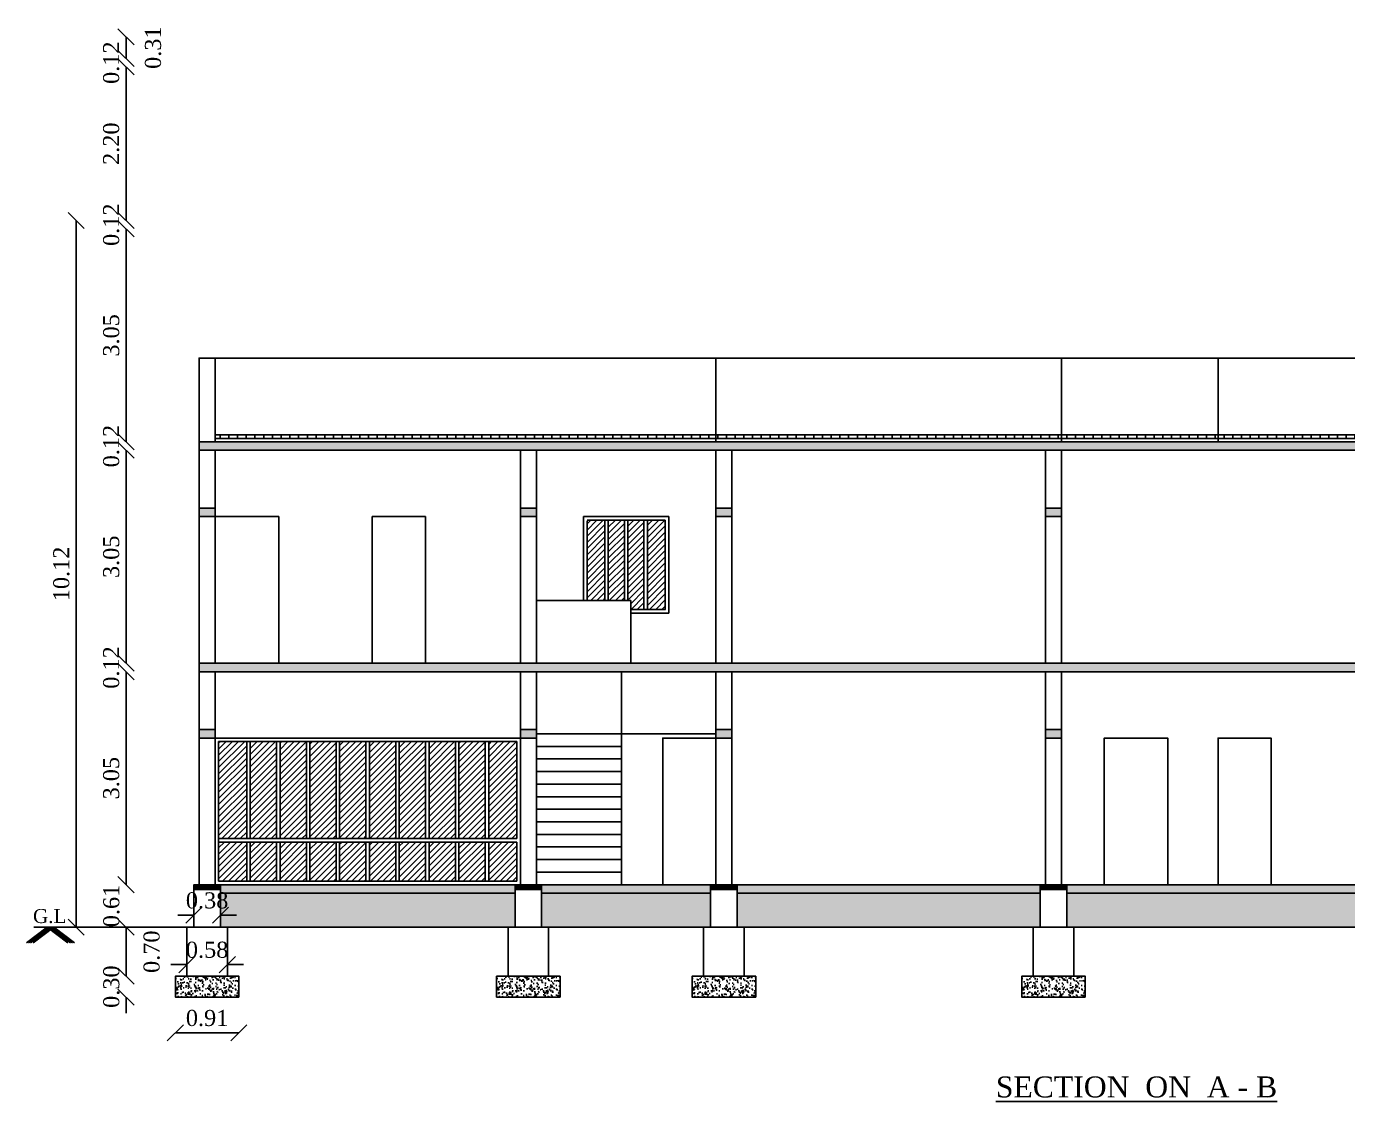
# Model space of a CAD drawing. Header units: metres. Extents: x 2 to 142, y 1 to 82.
# Drawn here: x 72.97 to 91.89, y 46.62 to 62.02 of the extents above; entities that cross this region are included whole.
import ezdxf

# ---------------------------------------------------------------- set-up
doc = ezdxf.new("R2010")
doc.units = ezdxf.units.M
doc.header["$MEASUREMENT"] = 0
doc.styles.get("Standard").update_dxf_attribs({"font": 'BOOKOS.TTF'})
doc.dimstyles.get("Standard").update_dxf_attribs({"dimtxt": 0.23, "dimasz": 0.23, "dimexe": 0.18, "dimexo": 0.0625, "dimgap": 0.09, "dimtad": 1, "dimzin": 0, "dimdsep": 46, "dimtxsty": 'Standard', "dimblk": 'OBLIQUE', "dimcen": 0.09, "dimse1": 1, "dimse2": 1, "dimclrd": 256, "dimclre": 256, "dimclrt": 256, "dimadec": 0, "dimazin": 0, "dimtfac": 1, "dimtix": 1, "dimtofl": 0, "dimtmove": 0, "dimatfit": 3, "dimfxl": 0, "dimtolj": 1, "dimtzin": 0, "dimarcsym": 0})
pattern_1 = [(50, (-16875.487765, 1620.66219), (0.07172601826, -0.0062752135), [0.0075, -0.0825]), (355, (-16875.487765, 1620.66219), (-0.01387513336, 0.07521921337), [0.006, -0.066]), (100.45144446, (-16875.48179, 1620.66167), (0.05785088467, 0.0689439991), [0.0063740192, -0.0701142112]), (46.1842, (-16875.487765, 1620.68219), (0.10672413307, -0.0165519281), [0.01125, -0.12375]), (96.6356355, (-16875.47887, 1620.68081), (0.09346619457, 0.0974118601), [0.0095610342, -0.105171376]), (351.184164, (-16875.48776, 1620.68219), (0.0934661945, 0.09741186), [0.009, -0.0990000001]), (21, (-16875.477765, 1620.67719), (0.05969070521, -0.04026188907), [0.0075, -0.0825]), (326, (-16875.477765, 1620.67719), (0.0243315332, 0.0725150045), [0.006, -0.066]), (71.45144474, (-16875.47279, 1620.673834), (0.08402223767, 0.03225311528), [0.006374019, -0.0701142112]), (37.5, (-16875.487765, 1620.66219), (0.00121598553, 0.033289385383), [0, -0.0652, 0, -0.067, 0, -0.06625]), (7.5, (-16875.487765, 1620.66219), (0.026306953744, 0.03944117119), [0, -0.0382, 0, -0.0637, 0, -0.02525]), (327.5, (-16875.510065, 1620.66219), (0.053382243617, -0.002255487173), [0, -0.025, 0, -0.078, 0, -0.1035]), (317.5, (-16875.520065, 1620.66219), (0.05831861693, 0.01001049823), [0, -0.0325, 0, -0.0518, 0, -0.0735])]
pattern_2 = [(50, (-16875.487765, 1623.83219), (0.07172601826, -0.0062752135), [0.0075, -0.0825]), (355, (-16875.487765, 1623.83219), (-0.01387513336, 0.07521921337), [0.006, -0.066]), (100.45144446, (-16875.48179, 1623.83167), (0.05785088467, 0.0689439991), [0.0063740192, -0.0701142112]), (46.1842, (-16875.487765, 1623.85219), (0.10672413307, -0.0165519281), [0.01125, -0.12375]), (96.6356355, (-16875.47887, 1623.85081), (0.09346619457, 0.0974118601), [0.0095610342, -0.105171376]), (351.184164, (-16875.48776, 1623.85219), (0.0934661945, 0.09741186), [0.009, -0.0990000001]), (21, (-16875.477765, 1623.84719), (0.05969070521, -0.04026188907), [0.0075, -0.0825]), (326, (-16875.477765, 1623.84719), (0.0243315332, 0.0725150045), [0.006, -0.066]), (71.45144474, (-16875.47279, 1623.843834), (0.08402223767, 0.03225311528), [0.006374019, -0.0701142112]), (37.5, (-16875.487765, 1623.83219), (0.00121598553, 0.033289385383), [0, -0.0652, 0, -0.067, 0, -0.06625]), (7.5, (-16875.487765, 1623.83219), (0.026306953744, 0.03944117119), [0, -0.0382, 0, -0.0637, 0, -0.02525]), (327.5, (-16875.510065, 1623.83219), (0.053382243617, -0.002255487173), [0, -0.025, 0, -0.078, 0, -0.1035]), (317.5, (-16875.520065, 1623.83219), (0.05831861693, 0.01001049823), [0, -0.0325, 0, -0.0518, 0, -0.0735])]

# ---------------------------------------------------------------- blocks, each defined once
blk = doc.blocks.new('_Oblique')
at = {"color": 0, "linetype": 'ByBlock', "lineweight": -2}
blk.add_line((-0.5, -0.5), (0.5, 0.5), dxfattribs=at)
blk = doc.blocks.new('*D113')
at = {"lineweight": -2}
blk.add_line((75.107, 47.61), (76.017, 47.61), dxfattribs=at)
at = {"layer": 'Defpoints', "color": 0}
for p in [(75.107, 48.12), (76.017, 48.12), (76.017, 47.61)]:
    blk.add_point(p, dxfattribs=at)
at = {"lineweight": -2, "xscale": 0.23, "yscale": 0.23, "zscale": 0.23, "rotation": 180}
blk.add_blockref('_Oblique', (75.107, 47.61), dxfattribs=at)
at = {"lineweight": -2, "xscale": 0.23, "yscale": 0.23, "zscale": 0.23}
blk.add_blockref('_Oblique', (76.017, 47.61), dxfattribs=at)
at = {"insert": (75.562, 47.819), "char_height": 0.23, "attachment_point": 5}
blk.add_mtext('\\A1;0.91', dxfattribs=at)
blk = doc.blocks.new('*D114')
at = {"lineweight": -2}
for p, q in [((75.272, 48.585), (75.042, 48.585)), ((75.852, 48.585), (76.082, 48.585))]:
    blk.add_line(p, q, dxfattribs=at)
at = {"layer": 'Defpoints', "color": 0}
for p in [(75.272, 48.77), (75.852, 48.77), (75.852, 48.585)]:
    blk.add_point(p, dxfattribs=at)
at = {"lineweight": -2, "xscale": 0.23, "yscale": 0.23, "zscale": 0.23}
blk.add_blockref('_Oblique', (75.272, 48.585), dxfattribs=at)
at = {"lineweight": -2, "xscale": 0.23, "yscale": 0.23, "zscale": 0.23, "rotation": 180}
blk.add_blockref('_Oblique', (75.852, 48.585), dxfattribs=at)
at = {"insert": (75.562, 48.796), "char_height": 0.23, "attachment_point": 5}
blk.add_mtext('\\A1;0.58', dxfattribs=at)
blk = doc.blocks.new('*D115')
at = {"lineweight": -2}
for p, q in [((75.372, 49.294), (75.142, 49.294)), ((75.752, 49.294), (75.982, 49.294))]:
    blk.add_line(p, q, dxfattribs=at)
at = {"layer": 'Defpoints', "color": 0}
for p in [(75.372, 49.425), (75.752, 49.425), (75.752, 49.294)]:
    blk.add_point(p, dxfattribs=at)
at = {"lineweight": -2, "xscale": 0.23, "yscale": 0.23, "zscale": 0.23}
blk.add_blockref('_Oblique', (75.372, 49.294), dxfattribs=at)
at = {"lineweight": -2, "xscale": 0.23, "yscale": 0.23, "zscale": 0.23, "rotation": 180}
blk.add_blockref('_Oblique', (75.752, 49.294), dxfattribs=at)
at = {"insert": (75.562, 49.503), "char_height": 0.23, "attachment_point": 5}
blk.add_mtext('\\A1;0.38', dxfattribs=at)
blk = doc.blocks.new('*D106')
at = {"lineweight": -2}
for p, q in [((74.401, 48.42), (74.401, 48.65)), ((74.401, 48.12), (74.401, 47.89))]:
    blk.add_line(p, q, dxfattribs=at)
at = {"layer": 'Defpoints', "color": 0}
for p in [(74.401, 48.42), (75.107, 48.42), (75.107, 48.12)]:
    blk.add_point(p, dxfattribs=at)
at = {"lineweight": -2, "xscale": 0.23, "yscale": 0.23, "zscale": 0.23}
for p, rotation in [((74.401, 48.42), 270), ((74.401, 48.12), 90)]:
    blk.add_blockref('_Oblique', p, dxfattribs=dict(at, rotation=rotation))
at = {"insert": (74.192, 48.27), "char_height": 0.23, "attachment_point": 5, "rotation": 90}
blk.add_mtext('\\A1;0.30', dxfattribs=at)
blk = doc.blocks.new('*D107')
at = {"lineweight": -2}
blk.add_line((74.401, 48.42), (74.401, 49.12), dxfattribs=at)
at = {"layer": 'Defpoints', "color": 0}
for p in [(74.401, 49.12), (75.272, 49.12), (75.107, 48.42)]:
    blk.add_point(p, dxfattribs=at)
at = {"lineweight": -2, "xscale": 0.23, "yscale": 0.23, "zscale": 0.23}
for p, rotation in [((74.401, 49.12), 90), ((74.401, 48.42), 270)]:
    blk.add_blockref('_Oblique', p, dxfattribs=dict(at, rotation=rotation))
at = {"insert": (74.769, 48.77), "char_height": 0.23, "attachment_point": 5, "rotation": 90}
blk.add_mtext('\\A1;0.70', dxfattribs=at)
blk = doc.blocks.new('*D108')
at = {"lineweight": -2}
for p, q in [((74.401, 49.73), (74.401, 49.96)), ((74.401, 49.12), (74.401, 48.89))]:
    blk.add_line(p, q, dxfattribs=at)
at = {"layer": 'Defpoints', "color": 0}
for p in [(74.401, 49.73), (75.372, 49.73), (75.272, 49.12)]:
    blk.add_point(p, dxfattribs=at)
at = {"lineweight": -2, "xscale": 0.23, "yscale": 0.23, "zscale": 0.23}
for p, rotation in [((74.401, 49.73), 270), ((74.401, 49.12), 90)]:
    blk.add_blockref('_Oblique', p, dxfattribs=dict(at, rotation=rotation))
at = {"insert": (74.192, 49.425), "char_height": 0.23, "attachment_point": 5, "rotation": 90}
blk.add_mtext('\\A1;0.61', dxfattribs=at)
blk = doc.blocks.new('*D109')
at = {"lineweight": -2}
blk.add_line((74.401, 49.73), (74.401, 52.78), dxfattribs=at)
at = {"layer": 'Defpoints', "color": 0}
for p in [(74.401, 52.78), (75.447, 52.78), (75.372, 49.73)]:
    blk.add_point(p, dxfattribs=at)
at = {"lineweight": -2, "xscale": 0.23, "yscale": 0.23, "zscale": 0.23}
for p, rotation in [((74.401, 52.78), 90), ((74.401, 49.73), 270)]:
    blk.add_blockref('_Oblique', p, dxfattribs=dict(at, rotation=rotation))
at = {"insert": (74.19, 51.255), "char_height": 0.23, "attachment_point": 5, "rotation": 90}
blk.add_mtext('\\A1;3.05', dxfattribs=at)
blk = doc.blocks.new('*D110')
at = {"lineweight": -2}
for p, q in [((74.401, 52.9), (74.401, 53.13)), ((74.401, 52.78), (74.401, 52.55))]:
    blk.add_line(p, q, dxfattribs=at)
at = {"layer": 'Defpoints', "color": 0}
for p in [(74.401, 52.9), (75.447, 52.9), (75.447, 52.78)]:
    blk.add_point(p, dxfattribs=at)
at = {"lineweight": -2, "xscale": 0.23, "yscale": 0.23, "zscale": 0.23}
for p, rotation in [((74.401, 52.9), 270), ((74.401, 52.78), 90)]:
    blk.add_blockref('_Oblique', p, dxfattribs=dict(at, rotation=rotation))
at = {"insert": (74.19, 52.84), "char_height": 0.23, "attachment_point": 5, "rotation": 90}
blk.add_mtext('\\A1;0.12', dxfattribs=at)
blk = doc.blocks.new('*D111')
at = {"lineweight": -2}
blk.add_line((74.401, 52.9), (74.401, 55.95), dxfattribs=at)
at = {"layer": 'Defpoints', "color": 0}
for p in [(74.401, 55.95), (75.447, 55.95), (75.447, 52.9)]:
    blk.add_point(p, dxfattribs=at)
at = {"lineweight": -2, "xscale": 0.23, "yscale": 0.23, "zscale": 0.23}
for p, rotation in [((74.401, 55.95), 90), ((74.401, 52.9), 270)]:
    blk.add_blockref('_Oblique', p, dxfattribs=dict(at, rotation=rotation))
at = {"insert": (74.19, 54.425), "char_height": 0.23, "attachment_point": 5, "rotation": 90}
blk.add_mtext('\\A1;3.05', dxfattribs=at)
blk = doc.blocks.new('*D112')
at = {"lineweight": -2}
for p, q in [((74.401, 56.07), (74.401, 56.3)), ((74.401, 55.95), (74.401, 55.72))]:
    blk.add_line(p, q, dxfattribs=at)
at = {"layer": 'Defpoints', "color": 0}
for p in [(74.401, 56.07), (75.447, 56.07), (75.447, 55.95)]:
    blk.add_point(p, dxfattribs=at)
at = {"lineweight": -2, "xscale": 0.23, "yscale": 0.23, "zscale": 0.23}
for p, rotation in [((74.401, 56.07), 270), ((74.401, 55.95), 90)]:
    blk.add_blockref('_Oblique', p, dxfattribs=dict(at, rotation=rotation))
at = {"insert": (74.19, 56.01), "char_height": 0.23, "attachment_point": 5, "rotation": 90}
blk.add_mtext('\\A1;0.12', dxfattribs=at)
blk = doc.blocks.new('*D99')
at = {"lineweight": -2}
blk.add_line((74.401, 56.07), (74.401, 59.12), dxfattribs=at)
at = {"layer": 'Defpoints', "color": 0}
for p in [(74.401, 59.12), (93.297, 59.12), (75.447, 56.07)]:
    blk.add_point(p, dxfattribs=at)
at = {"lineweight": -2, "xscale": 0.23, "yscale": 0.23, "zscale": 0.23}
for p, rotation in [((74.401, 59.12), 90), ((74.401, 56.07), 270)]:
    blk.add_blockref('_Oblique', p, dxfattribs=dict(at, rotation=rotation))
at = {"insert": (74.19, 57.595), "char_height": 0.23, "attachment_point": 5, "rotation": 90}
blk.add_mtext('\\A1;3.05', dxfattribs=at)
blk = doc.blocks.new('*D100')
at = {"lineweight": -2}
for p, q in [((74.401, 59.24), (74.401, 59.47)), ((74.401, 59.12), (74.401, 58.89))]:
    blk.add_line(p, q, dxfattribs=at)
at = {"layer": 'Defpoints', "color": 0}
for p in [(74.401, 59.24), (93.297, 59.24), (93.297, 59.12)]:
    blk.add_point(p, dxfattribs=at)
at = {"lineweight": -2, "xscale": 0.23, "yscale": 0.23, "zscale": 0.23}
for p, rotation in [((74.401, 59.24), 270), ((74.401, 59.12), 90)]:
    blk.add_blockref('_Oblique', p, dxfattribs=dict(at, rotation=rotation))
at = {"insert": (74.19, 59.18), "char_height": 0.23, "attachment_point": 5, "rotation": 90}
blk.add_mtext('\\A1;0.12', dxfattribs=at)
blk = doc.blocks.new('*D101')
at = {"lineweight": -2}
blk.add_line((74.401, 59.24), (74.401, 61.44), dxfattribs=at)
at = {"layer": 'Defpoints', "color": 0}
for p in [(74.401, 61.44), (99.667, 61.44), (93.297, 59.24)]:
    blk.add_point(p, dxfattribs=at)
at = {"lineweight": -2, "xscale": 0.23, "yscale": 0.23, "zscale": 0.23}
for p, rotation in [((74.401, 61.44), 90), ((74.401, 59.24), 270)]:
    blk.add_blockref('_Oblique', p, dxfattribs=dict(at, rotation=rotation))
at = {"insert": (74.19, 60.34), "char_height": 0.23, "attachment_point": 5, "rotation": 90}
blk.add_mtext('\\A1;2.20', dxfattribs=at)
blk = doc.blocks.new('*D102')
at = {"lineweight": -2}
for p, q in [((74.401, 61.56), (74.401, 61.79)), ((74.401, 61.44), (74.401, 61.21))]:
    blk.add_line(p, q, dxfattribs=at)
at = {"layer": 'Defpoints', "color": 0}
for p in [(74.401, 61.56), (99.667, 61.56), (99.667, 61.44)]:
    blk.add_point(p, dxfattribs=at)
at = {"lineweight": -2, "xscale": 0.23, "yscale": 0.23, "zscale": 0.23}
for p, rotation in [((74.401, 61.56), 270), ((74.401, 61.44), 90)]:
    blk.add_blockref('_Oblique', p, dxfattribs=dict(at, rotation=rotation))
at = {"insert": (74.19, 61.5), "char_height": 0.23, "attachment_point": 5, "rotation": 90}
blk.add_mtext('\\A1;0.12', dxfattribs=at)
blk = doc.blocks.new('*D103')
at = {"lineweight": -2}
blk.add_line((74.401, 61.56), (74.401, 61.87), dxfattribs=at)
at = {"layer": 'Defpoints', "color": 0}
for p in [(74.401, 61.87), (99.667, 61.87), (99.667, 61.56)]:
    blk.add_point(p, dxfattribs=at)
at = {"lineweight": -2, "xscale": 0.23, "yscale": 0.23, "zscale": 0.23}
for p, rotation in [((74.401, 61.87), 90), ((74.401, 61.56), 270)]:
    blk.add_blockref('_Oblique', p, dxfattribs=dict(at, rotation=rotation))
at = {"insert": (74.789, 61.715), "char_height": 0.23, "attachment_point": 5, "rotation": 90}
blk.add_mtext('\\A1;0.31', dxfattribs=at)
blk = doc.blocks.new('*D104')
at = {"lineweight": -2}
blk.add_line((73.687, 59.24), (73.687, 49.12), dxfattribs=at)
at = {"layer": 'Defpoints', "color": 0}
for p in [(93.297, 59.24), (73.687, 49.12), (93.297, 49.12)]:
    blk.add_point(p, dxfattribs=at)
at = {"lineweight": -2, "xscale": 0.23, "yscale": 0.23, "zscale": 0.23}
for p, rotation in [((73.687, 59.24), 90), ((73.687, 49.12), 270)]:
    blk.add_blockref('_Oblique', p, dxfattribs=dict(at, rotation=rotation))
at = {"insert": (73.476, 54.18), "char_height": 0.23, "attachment_point": 5, "rotation": 90}
blk.add_mtext('\\A1;10.12', dxfattribs=at)

msp = doc.modelspace()

# ---------------------------------------------------------------- hatches: boundary and pattern name
h = msp.add_hatch()
h.set_pattern_fill('AR-CONC', color=3, scale=0.01, style=0)
h.set_pattern_definition(pattern_2)
h.paths.add_polyline_path([(93.297, 55.95), (93.297, 56.07), (75.447, 56.07), (75.447, 55.95)])
at = {"linetype": 'ByBlock', "lineweight": -2}
h = msp.add_hatch(dxfattribs=at)
h.set_pattern_fill('ANSI31', color=2, angle=45)
h.set_pattern_definition([(90, (-16909.87748, 1690.30114), (-0.125, 0), [])])
h.paths.add_polyline_path([(82.847, 56.17), (75.677, 56.17), (75.677, 56.12), (82.847, 56.12)])
h.paths.add_polyline_path([(90.037, 56.17), (87.797, 56.17), (87.797, 56.12), (90.037, 56.12)])
h.paths.add_polyline_path([(87.797, 56.17), (82.847, 56.17), (82.847, 56.12), (87.797, 56.12)])
h.paths.add_polyline_path([(92.467, 56.17), (90.037, 56.17), (90.037, 56.12), (92.467, 56.12)])
h.paths.add_polyline_path([(93.067, 56.17), (92.467, 56.17), (92.467, 56.12), (93.067, 56.12)])
h = msp.add_hatch()
h.set_pattern_fill('AR-CONC', color=3, scale=0.01, style=0)
h.set_pattern_definition(pattern_2)
h.paths.add_polyline_path([(93.297, 55), (93.297, 55.12), (93.067, 55.12), (93.067, 55)])
h.paths.add_polyline_path([(87.567, 55.12), (87.567, 55), (87.797, 55), (87.797, 55.12)])
h.paths.add_polyline_path([(82.847, 55.12), (82.847, 55), (83.077, 55), (83.077, 55.12)])
h.paths.add_polyline_path([(80.277, 55), (80.277, 55.12), (80.047, 55.12), (80.047, 55)])
h.paths.add_polyline_path([(75.677, 55), (75.677, 55.12), (75.447, 55.12), (75.447, 55)])
h = msp.add_hatch()
h.set_pattern_fill('AR-CONC', color=3, scale=0.01, style=0)
h.set_pattern_definition([(50, (-16875.487765, 1623.83219), (0.07172601826, -0.0062752135), [0.0075, -0.0825]), (355, (-16875.487765, 1623.83219), (-0.01387513336, 0.07521921337), [0.006, -0.066]), (100.45144446, (-16875.48179, 1623.83167), (0.05785088467, 0.0689439991), [0.0063740192, -0.0701142112]), (46.1842, (-16875.487765, 1623.85219), (0.10672413307, -0.0165519281), [0.01125, -0.12375]), (96.6356355, (-16875.47887, 1623.85081), (0.09346619457, 0.0974118601), [0.0095610342, -0.105171376]), (351.184164, (-16875.48776, 1623.85219), (0.0934661945, 0.09741186), [0.009, -0.0990000001]), (21, (-16875.477765, 1623.84719), (0.05969070521, -0.04026188907), [0.0075, -0.0825]), (326, (-16875.477765, 1623.84719), (0.0243315332, 0.0725150045), [0.006, -0.066]), (71.45144474, (-16875.47279, 1623.843834), (0.08402223767, 0.03225311528), [0.006374019, -0.0701142112]), (37.5, (-16875.487765, 1623.83219), (0.00121598553, 0.033289385383), [0, -0.0652, 0, -0.067, 0, -0.06625]), (7.5, (-16875.487765, 1623.83219), (0.026306953744, 0.03944117119), [0, -0.0382, 0, -0.0637, 0, -0.02525]), (327.5, (-16875.510065, 1623.83219), (0.053382243617, -0.002255487173), [0, -0.025, 0, -0.078, 0, -0.1035]), (317.5, (-16875.520065, 1623.83219), (0.05831861693, 0.01001049823), [0, -0.0325, 0, -0.0518, 0, -0.0735])])
h.paths.add_polyline_path([(93.297, 55), (93.297, 55.12), (93.067, 55.12), (93.067, 55)])
h.paths.add_polyline_path([(87.567, 55.12), (87.567, 55), (87.797, 55), (87.797, 55.12)])
h.paths.add_polyline_path([(82.847, 55.12), (82.847, 55), (83.077, 55), (83.077, 55.12)])
h.paths.add_polyline_path([(80.277, 55), (80.277, 55.12), (80.047, 55.12), (80.047, 55)])
h.paths.add_polyline_path([(75.677, 55), (75.677, 55.12), (75.447, 55.12), (75.447, 55)])
h = msp.add_hatch()
h.set_pattern_fill('ANSI31', color=3, scale=0.5)
h.set_pattern_definition([(45, (-16874.987765, 1512.232433), (-0.04419417382, 0.04419417382), [])])
h.paths.add_polyline_path([(81.867, 53.67), (82.122, 53.67), (82.122, 54.95), (81.867, 54.95)])
h.paths.add_polyline_path([(81.002, 53.8), (81.257, 53.8), (81.257, 54.95), (81.002, 54.95)])
h.paths.add_polyline_path([(81.587, 53.8), (81.627, 53.8), (81.627, 53.67), (81.817, 53.67), (81.817, 54.95), (81.587, 54.95)])
h.paths.add_polyline_path([(81.307, 53.8), (81.537, 53.8), (81.537, 54.95), (81.307, 54.95)])
h = msp.add_hatch()
h.set_pattern_fill('AR-CONC', color=3, scale=0.01, style=0)
h.set_pattern_definition(pattern_1)
h.paths.add_polyline_path([(93.297, 52.78), (93.297, 52.9), (75.447, 52.9), (75.447, 52.78)])
h = msp.add_hatch()
h.set_pattern_fill('AR-CONC', color=3, scale=0.01, style=0)
h.set_pattern_definition(pattern_1)
h.paths.add_polyline_path([(93.297, 51.83), (93.297, 51.95), (93.067, 51.95), (93.067, 51.83)])
h.paths.add_polyline_path([(87.567, 51.95), (87.567, 51.83), (87.797, 51.83), (87.797, 51.95)])
h.paths.add_polyline_path([(82.847, 51.95), (82.847, 51.83), (83.077, 51.83), (83.077, 51.95)])
h.paths.add_polyline_path([(80.277, 51.83), (80.277, 51.95), (80.047, 51.95), (80.047, 51.83)])
h.paths.add_polyline_path([(75.677, 51.83), (75.677, 51.95), (75.447, 51.95), (75.447, 51.83)])
h = msp.add_hatch()
h.set_pattern_fill('ANSI31', color=3, scale=0.5)
h.set_pattern_definition([(45, (-16882.947765, 1509.062433), (-0.04419417382, 0.04419417382), [])])
h.paths.add_polyline_path([(79.997, 51.78), (79.595, 51.78), (79.595, 50.39), (79.997, 50.39)])
h.paths.add_polyline_path([(79.168, 50.39), (79.545, 50.39), (79.545, 51.78), (79.168, 51.78)])
h.paths.add_polyline_path([(79.118, 51.78), (78.741, 51.78), (78.741, 50.39), (79.118, 50.39)])
h.paths.add_polyline_path([(78.314, 50.39), (78.691, 50.39), (78.691, 51.78), (78.314, 51.78)])
h.paths.add_polyline_path([(77.887, 50.39), (78.264, 50.39), (78.264, 51.78), (77.887, 51.78)])
h.paths.add_polyline_path([(77.46, 50.39), (77.837, 50.39), (77.837, 51.78), (77.46, 51.78)])
h.paths.add_polyline_path([(77.033, 50.39), (77.41, 50.39), (77.41, 51.78), (77.033, 51.78)])
h.paths.add_polyline_path([(76.983, 51.78), (76.606, 51.78), (76.606, 50.39), (76.983, 50.39)])
h.paths.add_polyline_path([(76.179, 50.39), (76.556, 50.39), (76.556, 51.78), (76.179, 51.78)])
h.paths.add_polyline_path([(75.727, 50.39), (76.129, 50.39), (76.129, 51.78), (75.727, 51.78)])
h.paths.add_polyline_path([(75.727, 49.78), (76.129, 49.78), (76.129, 50.34), (75.727, 50.34)])
h.paths.add_polyline_path([(76.179, 49.78), (76.556, 49.78), (76.556, 50.34), (76.179, 50.34)])
h.paths.add_polyline_path([(76.983, 50.34), (76.606, 50.34), (76.606, 49.78), (76.983, 49.78)])
h.paths.add_polyline_path([(77.033, 49.78), (77.41, 49.78), (77.41, 50.34), (77.033, 50.34)])
h.paths.add_polyline_path([(77.837, 50.34), (77.46, 50.34), (77.46, 49.78), (77.837, 49.78)])
h.paths.add_polyline_path([(78.264, 50.34), (77.887, 50.34), (77.887, 49.78), (78.264, 49.78)])
h.paths.add_polyline_path([(78.691, 50.34), (78.314, 50.34), (78.314, 49.78), (78.691, 49.78)])
h.paths.add_polyline_path([(78.741, 49.78), (79.118, 49.78), (79.118, 50.34), (78.741, 50.34)])
h.paths.add_polyline_path([(79.545, 50.34), (79.168, 50.34), (79.168, 49.78), (79.545, 49.78)])
h.paths.add_polyline_path([(79.997, 50.34), (79.595, 50.34), (79.595, 49.78), (79.997, 49.78)])
at = {"linetype": 'ByBlock'}
h = msp.add_hatch(dxfattribs=at)
h.set_pattern_fill('ANSI31', color=2, scale=0.1)
h.set_pattern_definition([(45, (-6611.099465, 1045.593866), (-0.008838834765, 0.008838834765), [])])
h.paths.add_polyline_path([(75.372, 49.663), (75.752, 49.663), (75.752, 49.73), (75.372, 49.73)])
h = msp.add_hatch(dxfattribs=at)
h.set_pattern_fill('ANSI31', color=2, scale=0.1)
h.set_pattern_definition([(45, (-6611.099465, 1045.593866), (-0.008838834765, 0.008838834765), [])])
h.paths.add_polyline_path([(75.372, 49.663), (75.752, 49.663), (75.752, 49.73), (75.372, 49.73)])
at = {"ltscale": 0.25}
h = msp.add_hatch(dxfattribs=at)
h.set_pattern_fill('AR-CONC', color=3, scale=0.02, style=0)
h.set_pattern_definition([(50, (-16875.48776, 1620.66219), (0.1434520365, -0.012550427), [0.015, -0.165]), (355, (-16875.48776, 1620.66219), (-0.0277502667, 0.1504384267), [0.012, -0.132]), (100.4514445, (-16875.47581, 1620.66114), (0.1157017693, 0.1378879982), [0.0127480384, -0.1402284224]), (46.1842, (-16875.48776, 1620.70219), (0.2134482661, -0.0331038562), [0.0225, -0.2475]), (96.6356355, (-16875.46998, 1620.69943), (0.1869323891, 0.1948237202), [0.0191220684, -0.210342752]), (351.184164, (-16875.48776, 1620.7022), (0.186932389, 0.19482372), [0.018, -0.1980000002]), (21, (-16875.46776, 1620.69219), (0.1193814104, -0.0805237781), [0.015, -0.165]), (326, (-16875.46776, 1620.69219), (0.0486630664, 0.145030009), [0.012, -0.132]), (71.4514447, (-16875.45782, 1620.68548), (0.1680444753, 0.0645062306), [0.012748038, -0.1402284224]), (37.5, (-16875.487765, 1620.66219), (0.00243197106, 0.06657877077), [0, -0.1304, 0, -0.134, 0, -0.1325]), (7.5, (-16875.487765, 1620.66219), (0.0526139075, 0.07888234238), [0, -0.0764, 0, -0.1274, 0, -0.0505]), (327.5, (-16875.532365, 1620.66219), (0.10676448723, -0.00451097435), [0, -0.05, 0, -0.156, 0, -0.207]), (317.5, (-16875.55236, 1620.66219), (0.11663723387, 0.02002099647), [0, -0.065, 0, -0.1036, 0, -0.147])])
h.paths.add_polyline_path([(87.872, 49.73), (87.872, 49.663), (87.872, 49.61), (92.992, 49.61), (92.992, 49.73)])
h.paths.add_polyline_path([(83.152, 49.73), (83.152, 49.663), (83.152, 49.61), (87.492, 49.61), (87.492, 49.73)])
h.paths.add_polyline_path([(82.772, 49.61), (82.772, 49.73), (80.352, 49.73), (80.352, 49.663), (80.352, 49.61)])
h.paths.add_polyline_path([(75.752, 49.73), (75.752, 49.663), (75.752, 49.61), (79.972, 49.61), (79.972, 49.73)])
h = msp.add_hatch()
h.set_pattern_fill('AR-SAND', color=3, scale=0.08, style=0)
h.set_pattern_definition([(37.5, (-16875.48776, 1620.66219), (-0.00503946865, 0.1541459015), [0, -0.1216, 0, -0.136, 0, -0.13]), (7.5, (-16875.48776, 1620.66219), (0.1415821364, 0.2257716852), [0, -0.0656, 0, -0.1096, 0, -0.042]), (327.5, (-16875.58616, 1620.66219), (0.2491313489, 0.0004527243), [0, -0.04, 0, -0.144, 0, -0.188]), (317.5, (-16875.58616, 1620.6622), (0.2404901284, 0.0702140452), [0, -0.02, 0, -0.0944, 0, -0.108])])
h.paths.add_polyline_path([(75.752, 49.61), (75.752, 49.12), (75.852, 49.12), (79.972, 49.12), (79.972, 49.61)])
h.paths.add_polyline_path([(82.772, 49.12), (82.772, 49.61), (80.352, 49.61), (80.352, 49.12)])
h.paths.add_polyline_path([(87.492, 49.12), (87.492, 49.61), (83.152, 49.61), (83.152, 49.12)])
h.paths.add_polyline_path([(92.992, 49.12), (92.992, 49.61), (87.872, 49.61), (87.872, 49.12)])
at = {"linetype": 'ByBlock'}
h = msp.add_hatch(dxfattribs=at)
h.set_pattern_fill('ANSI31', color=2, scale=0.1)
h.set_pattern_definition([(45, (-6606.499465, 1045.593866), (-0.008838834765, 0.008838834765), [])])
h.paths.add_polyline_path([(79.972, 49.663), (80.352, 49.663), (80.352, 49.73), (79.972, 49.73)])
h = msp.add_hatch(dxfattribs=at)
h.set_pattern_fill('ANSI31', color=2, scale=0.1)
h.set_pattern_definition([(45, (-6606.499465, 1045.593866), (-0.008838834765, 0.008838834765), [])])
h.paths.add_polyline_path([(79.972, 49.663), (80.352, 49.663), (80.352, 49.73), (79.972, 49.73)])
h = msp.add_hatch(dxfattribs=at)
h.set_pattern_fill('ANSI31', color=2, scale=0.1)
h.set_pattern_definition([(45, (-6603.699465, 1045.593866), (-0.008838834765, 0.008838834765), [])])
h.paths.add_polyline_path([(82.772, 49.663), (83.152, 49.663), (83.152, 49.73), (82.772, 49.73)])
h = msp.add_hatch(dxfattribs=at)
h.set_pattern_fill('ANSI31', color=2, scale=0.1)
h.set_pattern_definition([(45, (-6603.699465, 1045.593866), (-0.008838834765, 0.008838834765), [])])
h.paths.add_polyline_path([(82.772, 49.663), (83.152, 49.663), (83.152, 49.73), (82.772, 49.73)])
h = msp.add_hatch(dxfattribs=at)
h.set_pattern_fill('ANSI31', color=2, scale=0.1)
h.set_pattern_definition([(45, (-6598.979465, 1045.593866), (-0.008838834765, 0.008838834765), [])])
h.paths.add_polyline_path([(87.492, 49.663), (87.872, 49.663), (87.872, 49.73), (87.492, 49.73)])
h = msp.add_hatch(dxfattribs=at)
h.set_pattern_fill('ANSI31', color=2, scale=0.1)
h.set_pattern_definition([(45, (-6598.979465, 1045.593866), (-0.008838834765, 0.008838834765), [])])
h.paths.add_polyline_path([(87.492, 49.663), (87.872, 49.663), (87.872, 49.73), (87.492, 49.73)])
at = {"ltscale": 0.25}
h = msp.add_hatch(dxfattribs=at)
h.set_pattern_fill('AR-CONC', color=3, scale=0.05, style=0)
h.set_pattern_definition([(50, (-11003.47477, 470.15905), (0.358630091, -0.0313760675), [0.0375, -0.4125]), (355, (-11003.47477, 470.15905), (-0.069375667, 0.376096067), [0.03, -0.33]), (100.4514, (-11003.4449, 470.15643), (0.289254691, 0.344719771), [0.031870095, -0.350571056]), (46.1842, (-11003.47477, 470.25905), (0.533620524, -0.082759507), [0.05625, -0.61875]), (96.6356, (-11003.4303, 470.25215), (0.467331353, 0.487058935), [0.047805144, -0.5258565]), (351.1842, (-11003.4748, 470.25905), (0.467330973, 0.4870593), [0.045, -0.495]), (21, (-11003.42477, 470.23405), (0.298453526, -0.201309445), [0.0375, -0.4125]), (326, (-11003.42477, 470.23405), (0.121657666, 0.362575023), [0.03, -0.33]), (71.4514, (-11003.3999, 470.21727), (0.420111314, 0.161265248), [0.031870095, -0.350571056]), (37.5, (-11003.47477, 470.15905), (0.0060799277, 0.1664469269), [0, -0.326, 0, -0.335, 0, -0.33125]), (7.5, (-11003.47477, 470.15905), (0.1315347687, 0.197205856), [0, -0.191, 0, -0.3185, 0, -0.12625]), (327.5, (-11003.58627, 470.15905), (0.2669112181, -0.0112774359), [0, -0.125, 0, -0.39, 0, -0.5175]), (317.5, (-11003.63627, 470.15905), (0.2915930847, 0.050052491), [0, -0.1625, 0, -0.259, 0, -0.3675])])
h.paths.add_polyline_path([(76.017, 48.12), (76.017, 48.42), (75.107, 48.42), (75.107, 48.12)])
h = msp.add_hatch(dxfattribs=at)
h.set_pattern_fill('AR-CONC', color=3, scale=0.02, style=0)
h.set_pattern_definition([(50, (-6924.35083, 1452.06399), (0.1434520365, -0.012550427), [0.015, -0.165]), (355, (-6924.35083, 1452.06399), (-0.0277502667, 0.1504384267), [0.012, -0.132]), (100.4514445, (-6924.33888, 1452.06294), (0.1157017693, 0.1378879982), [0.0127480384, -0.1402284224]), (46.1842, (-6924.35083, 1452.10399), (0.213448266, -0.033103856), [0.0225, -0.2475]), (96.6356355, (-6924.33305, 1452.10123), (0.186932389, 0.19482372), [0.0191220684, -0.210342752]), (351.184164, (-6924.35083, 1452.104), (0.186932389, 0.19482372), [0.018, -0.198]), (21, (-6924.33083, 1452.09399), (0.1193814104, -0.0805237781), [0.015, -0.165]), (326, (-6924.33083, 1452.09399), (0.0486630664, 0.145030009), [0.012, -0.132]), (71.4514447, (-6924.32088, 1452.08728), (0.1680444753, 0.0645062306), [0.012748038, -0.1402284224]), (37.5, (-6924.350833, 1452.06399), (0.00243197106, 0.06657877077), [0, -0.1304, 0, -0.134, 0, -0.1325]), (7.5, (-6924.35083, 1452.06399), (0.0526139075, 0.0788823424), [0, -0.0764, 0, -0.1274, 0, -0.0505]), (327.5, (-6924.395433, 1452.06399), (0.10676448723, -0.00451097435), [0, -0.05, 0, -0.156, 0, -0.207]), (317.5, (-6924.41543, 1452.06399), (0.1166372339, 0.0200209965), [0, -0.065, 0, -0.1036, 0, -0.147])])
h.paths.add_polyline_path([(76.017, 48.12), (76.017, 48.42), (75.107, 48.42), (75.107, 48.12)])
h = msp.add_hatch(dxfattribs=at)
h.set_pattern_fill('AR-CONC', color=3, scale=0.05, style=0)
h.set_pattern_definition([(50, (-10998.87477, 470.15905), (0.358630091, -0.0313760675), [0.0375, -0.4125]), (355, (-10998.87477, 470.15905), (-0.069375667, 0.376096067), [0.03, -0.33]), (100.4514, (-10998.8449, 470.15643), (0.289254691, 0.344719771), [0.031870095, -0.350571056]), (46.1842, (-10998.87477, 470.25905), (0.533620524, -0.082759507), [0.05625, -0.61875]), (96.6356, (-10998.8303, 470.25215), (0.467331353, 0.487058935), [0.047805144, -0.5258565]), (351.1842, (-10998.8748, 470.25905), (0.467330973, 0.4870593), [0.045, -0.495]), (21, (-10998.82477, 470.23405), (0.298453526, -0.201309445), [0.0375, -0.4125]), (326, (-10998.82477, 470.23405), (0.121657666, 0.362575023), [0.03, -0.33]), (71.4514, (-10998.7999, 470.21727), (0.420111314, 0.161265248), [0.031870095, -0.350571056]), (37.5, (-10998.87477, 470.15905), (0.0060799277, 0.1664469269), [0, -0.326, 0, -0.335, 0, -0.33125]), (7.5, (-10998.87477, 470.15905), (0.1315347687, 0.197205856), [0, -0.191, 0, -0.3185, 0, -0.12625]), (327.5, (-10998.98627, 470.15905), (0.2669112181, -0.0112774359), [0, -0.125, 0, -0.39, 0, -0.5175]), (317.5, (-10999.03627, 470.15905), (0.2915930847, 0.050052491), [0, -0.1625, 0, -0.259, 0, -0.3675])])
h.paths.add_polyline_path([(80.617, 48.12), (80.617, 48.42), (79.707, 48.42), (79.707, 48.12)])
h = msp.add_hatch(dxfattribs=at)
h.set_pattern_fill('AR-CONC', color=3, scale=0.02, style=0)
h.set_pattern_definition([(50, (-6919.75083, 1452.06399), (0.1434520365, -0.012550427), [0.015, -0.165]), (355, (-6919.75083, 1452.06399), (-0.0277502667, 0.1504384267), [0.012, -0.132]), (100.4514445, (-6919.73888, 1452.06294), (0.1157017693, 0.1378879982), [0.0127480384, -0.1402284224]), (46.1842, (-6919.75083, 1452.10399), (0.213448266, -0.033103856), [0.0225, -0.2475]), (96.6356355, (-6919.73305, 1452.10123), (0.186932389, 0.19482372), [0.0191220684, -0.210342752]), (351.184164, (-6919.75083, 1452.104), (0.186932389, 0.19482372), [0.018, -0.198]), (21, (-6919.73083, 1452.09399), (0.1193814104, -0.0805237781), [0.015, -0.165]), (326, (-6919.73083, 1452.09399), (0.0486630664, 0.145030009), [0.012, -0.132]), (71.4514447, (-6919.72088, 1452.08728), (0.1680444753, 0.0645062306), [0.012748038, -0.1402284224]), (37.5, (-6919.750833, 1452.06399), (0.00243197106, 0.06657877077), [0, -0.1304, 0, -0.134, 0, -0.1325]), (7.5, (-6919.75083, 1452.06399), (0.0526139075, 0.0788823424), [0, -0.0764, 0, -0.1274, 0, -0.0505]), (327.5, (-6919.795433, 1452.06399), (0.10676448723, -0.00451097435), [0, -0.05, 0, -0.156, 0, -0.207]), (317.5, (-6919.81543, 1452.06399), (0.1166372339, 0.0200209965), [0, -0.065, 0, -0.1036, 0, -0.147])])
h.paths.add_polyline_path([(80.617, 48.12), (80.617, 48.42), (79.707, 48.42), (79.707, 48.12)])
h = msp.add_hatch(dxfattribs=at)
h.set_pattern_fill('AR-CONC', color=3, scale=0.05, style=0)
h.set_pattern_definition([(50, (-10996.07477, 470.15905), (0.358630091, -0.0313760675), [0.0375, -0.4125]), (355, (-10996.07477, 470.15905), (-0.069375667, 0.376096067), [0.03, -0.33]), (100.4514, (-10996.0449, 470.15643), (0.289254691, 0.344719771), [0.031870095, -0.350571056]), (46.1842, (-10996.07477, 470.25905), (0.533620524, -0.082759507), [0.05625, -0.61875]), (96.6356, (-10996.0303, 470.25215), (0.467331353, 0.487058935), [0.047805144, -0.5258565]), (351.1842, (-10996.0748, 470.25905), (0.467330973, 0.4870593), [0.045, -0.495]), (21, (-10996.02477, 470.23405), (0.298453526, -0.201309445), [0.0375, -0.4125]), (326, (-10996.02477, 470.23405), (0.121657666, 0.362575023), [0.03, -0.33]), (71.4514, (-10995.9999, 470.21727), (0.420111314, 0.161265248), [0.031870095, -0.350571056]), (37.5, (-10996.07477, 470.15905), (0.0060799277, 0.1664469269), [0, -0.326, 0, -0.335, 0, -0.33125]), (7.5, (-10996.07477, 470.15905), (0.1315347687, 0.197205856), [0, -0.191, 0, -0.3185, 0, -0.12625]), (327.5, (-10996.18627, 470.15905), (0.2669112181, -0.0112774359), [0, -0.125, 0, -0.39, 0, -0.5175]), (317.5, (-10996.23627, 470.15905), (0.2915930847, 0.050052491), [0, -0.1625, 0, -0.259, 0, -0.3675])])
h.paths.add_polyline_path([(83.417, 48.12), (83.417, 48.42), (82.507, 48.42), (82.507, 48.12)])
h = msp.add_hatch(dxfattribs=at)
h.set_pattern_fill('AR-CONC', color=3, scale=0.02, style=0)
h.set_pattern_definition([(50, (-6916.95083, 1452.06399), (0.1434520365, -0.012550427), [0.015, -0.165]), (355, (-6916.95083, 1452.06399), (-0.0277502667, 0.1504384267), [0.012, -0.132]), (100.4514445, (-6916.93888, 1452.06294), (0.1157017693, 0.1378879982), [0.0127480384, -0.1402284224]), (46.1842, (-6916.95083, 1452.10399), (0.213448266, -0.033103856), [0.0225, -0.2475]), (96.6356355, (-6916.93305, 1452.10123), (0.186932389, 0.19482372), [0.0191220684, -0.210342752]), (351.184164, (-6916.95083, 1452.104), (0.186932389, 0.19482372), [0.018, -0.198]), (21, (-6916.93083, 1452.09399), (0.1193814104, -0.0805237781), [0.015, -0.165]), (326, (-6916.93083, 1452.09399), (0.0486630664, 0.145030009), [0.012, -0.132]), (71.4514447, (-6916.92088, 1452.08728), (0.1680444753, 0.0645062306), [0.012748038, -0.1402284224]), (37.5, (-6916.950833, 1452.06399), (0.00243197106, 0.06657877077), [0, -0.1304, 0, -0.134, 0, -0.1325]), (7.5, (-6916.95083, 1452.06399), (0.0526139075, 0.0788823424), [0, -0.0764, 0, -0.1274, 0, -0.0505]), (327.5, (-6916.995433, 1452.06399), (0.10676448723, -0.00451097435), [0, -0.05, 0, -0.156, 0, -0.207]), (317.5, (-6917.01543, 1452.06399), (0.1166372339, 0.0200209965), [0, -0.065, 0, -0.1036, 0, -0.147])])
h.paths.add_polyline_path([(83.417, 48.12), (83.417, 48.42), (82.507, 48.42), (82.507, 48.12)])
h = msp.add_hatch(dxfattribs=at)
h.set_pattern_fill('AR-CONC', color=3, scale=0.05, style=0)
h.set_pattern_definition([(50, (-10991.35477, 470.15905), (0.358630091, -0.0313760675), [0.0375, -0.4125]), (355, (-10991.35477, 470.15905), (-0.069375667, 0.376096067), [0.03, -0.33]), (100.4514, (-10991.3249, 470.15643), (0.289254691, 0.344719771), [0.031870095, -0.350571056]), (46.1842, (-10991.35477, 470.25905), (0.533620524, -0.082759507), [0.05625, -0.61875]), (96.6356, (-10991.3103, 470.25215), (0.467331353, 0.487058935), [0.047805144, -0.5258565]), (351.1842, (-10991.3548, 470.25905), (0.467330973, 0.4870593), [0.045, -0.495]), (21, (-10991.30477, 470.23405), (0.298453526, -0.201309445), [0.0375, -0.4125]), (326, (-10991.30477, 470.23405), (0.121657666, 0.362575023), [0.03, -0.33]), (71.4514, (-10991.2799, 470.21727), (0.420111314, 0.161265248), [0.031870095, -0.350571056]), (37.5, (-10991.35477, 470.15905), (0.0060799277, 0.1664469269), [0, -0.326, 0, -0.335, 0, -0.33125]), (7.5, (-10991.35477, 470.15905), (0.1315347687, 0.197205856), [0, -0.191, 0, -0.3185, 0, -0.12625]), (327.5, (-10991.46627, 470.15905), (0.2669112181, -0.0112774359), [0, -0.125, 0, -0.39, 0, -0.5175]), (317.5, (-10991.51627, 470.15905), (0.2915930847, 0.050052491), [0, -0.1625, 0, -0.259, 0, -0.3675])])
h.paths.add_polyline_path([(88.137, 48.12), (88.137, 48.42), (87.227, 48.42), (87.227, 48.12)])
h = msp.add_hatch(dxfattribs=at)
h.set_pattern_fill('AR-CONC', color=3, scale=0.02, style=0)
h.set_pattern_definition([(50, (-6912.23083, 1452.06399), (0.1434520365, -0.012550427), [0.015, -0.165]), (355, (-6912.23083, 1452.06399), (-0.0277502667, 0.1504384267), [0.012, -0.132]), (100.4514445, (-6912.21888, 1452.06294), (0.1157017693, 0.1378879982), [0.0127480384, -0.1402284224]), (46.1842, (-6912.23083, 1452.10399), (0.213448266, -0.033103856), [0.0225, -0.2475]), (96.6356355, (-6912.21305, 1452.10123), (0.186932389, 0.19482372), [0.0191220684, -0.210342752]), (351.184164, (-6912.23083, 1452.104), (0.186932389, 0.19482372), [0.018, -0.198]), (21, (-6912.21083, 1452.09399), (0.1193814104, -0.0805237781), [0.015, -0.165]), (326, (-6912.21083, 1452.09399), (0.0486630664, 0.145030009), [0.012, -0.132]), (71.4514447, (-6912.20088, 1452.08728), (0.1680444753, 0.0645062306), [0.012748038, -0.1402284224]), (37.5, (-6912.230833, 1452.06399), (0.00243197106, 0.06657877077), [0, -0.1304, 0, -0.134, 0, -0.1325]), (7.5, (-6912.23083, 1452.06399), (0.0526139075, 0.0788823424), [0, -0.0764, 0, -0.1274, 0, -0.0505]), (327.5, (-6912.275433, 1452.06399), (0.10676448723, -0.00451097435), [0, -0.05, 0, -0.156, 0, -0.207]), (317.5, (-6912.29543, 1452.06399), (0.1166372339, 0.0200209965), [0, -0.065, 0, -0.1036, 0, -0.147])])
h.paths.add_polyline_path([(88.137, 48.12), (88.137, 48.42), (87.227, 48.42), (87.227, 48.12)])

# ---------------------------------------------------------------- linework, layer by layer
at = {"color": 1}
for p, q in [((75.677, 57.27), (93.297, 57.27)), ((82.847, 57.27), (82.847, 56.07)), ((87.797, 56.07), (87.797, 57.27)), ((90.037, 56.07), (90.037, 57.27)), ((75.447, 56.07), (93.297, 56.07)), ((75.447, 55.95), (75.447, 56.07)), ((75.677, 56.17), (93.067, 56.17)), ((75.677, 56.12), (93.067, 56.12)), ((75.447, 55.95), (75.447, 52.9)), ((75.447, 55.95), (75.447, 52.9)), ((75.447, 55.95), (93.297, 55.95)), ((75.677, 55.95), (75.677, 52.9)), ((75.677, 55.95), (75.677, 52.9)), ((80.047, 55.95), (80.047, 52.9)), ((80.047, 55.95), (80.047, 52.9)), ((80.277, 55.95), (80.277, 52.9)), ((80.277, 55.95), (80.277, 52.9)), ((82.847, 55.95), (82.847, 52.9)), ((82.847, 55.95), (82.847, 52.9)), ((83.077, 55.95), (83.077, 52.9)), ((83.077, 55.95), (83.077, 52.9)), ((87.567, 55.95), (87.567, 52.9)), ((87.567, 55.95), (87.567, 52.9)), ((87.797, 55.95), (87.797, 52.9)), ((87.797, 55.95), (87.797, 52.9)), ((81.627, 53.8), (80.277, 53.8)), ((81.627, 52.9), (81.627, 53.8)), ((75.447, 52.9), (93.297, 52.9)), ((75.447, 52.78), (75.447, 52.9)), ((75.447, 52.78), (75.447, 49.73)), ((75.447, 52.78), (75.447, 49.73)), ((75.447, 52.78), (93.297, 52.78)), ((75.677, 52.78), (75.677, 49.73)), ((75.677, 52.78), (75.677, 49.73)), ((80.047, 52.78), (80.047, 49.73)), ((80.047, 52.78), (80.047, 49.73)), ((80.277, 52.78), (80.277, 49.73)), ((80.277, 52.78), (80.277, 49.73)), ((82.847, 52.78), (82.847, 49.73)), ((82.847, 52.78), (82.847, 49.73)), ((83.077, 52.78), (83.077, 49.73)), ((83.077, 52.78), (83.077, 49.73)), ((87.567, 52.78), (87.567, 49.73)), ((87.567, 52.78), (87.567, 49.73)), ((87.797, 52.78), (87.797, 49.73)), ((87.797, 52.78), (87.797, 49.73)), ((75.447, 49.73), (102.667, 49.73)), ((75.752, 49.61), (79.972, 49.61)), ((80.352, 49.61), (82.772, 49.61)), ((83.152, 49.61), (87.492, 49.61)), ((87.872, 49.61), (92.992, 49.61)), ((73.27, 49.12), (72.975, 48.897)), ((73.3, 49.12), (73.004, 48.897)), ((73.328, 49.12), (73.032, 48.897)), ((73.365, 49.12), (73.069, 48.897)), ((75.272, 49.12), (73.08, 49.12)), ((73.27, 49.12), (73.566, 48.897)), ((73.307, 49.12), (73.604, 48.897)), ((73.337, 49.12), (73.633, 48.897)), ((73.368, 49.12), (73.663, 48.897)), ((75.447, 49.12), (104.435, 49.12))]:
    msp.add_line(p, q, dxfattribs=at)
at = {"color": 5}
for p, q in [((82.122, 54.95), (81.002, 54.95)), ((81.002, 54.94), (81.002, 53.8)), ((81.257, 54.94), (81.257, 53.8)), ((81.307, 54.94), (81.307, 53.8)), ((81.537, 54.95), (81.537, 53.8)), ((81.587, 54.95), (81.587, 53.8)), ((81.817, 54.95), (81.817, 53.67)), ((81.867, 54.95), (81.867, 53.67)), ((82.122, 53.67), (82.122, 54.95)), ((82.127, 53.67), (81.627, 53.67)), ((81.497, 51.89), (81.497, 52.78)), ((81.497, 51.89), (81.497, 52.78)), ((80.277, 51.89), (81.497, 51.89)), ((81.497, 51.89), (82.847, 51.89)), ((81.497, 49.73), (81.497, 51.89)), ((75.727, 51.78), (79.997, 51.78)), ((75.727, 49.78), (75.727, 51.78)), ((76.129, 50.39), (76.129, 51.78)), ((76.179, 50.39), (76.179, 51.78)), ((76.556, 50.39), (76.556, 51.78)), ((76.606, 50.39), (76.606, 51.78)), ((76.983, 50.39), (76.983, 51.78)), ((77.033, 50.39), (77.033, 51.78)), ((77.41, 50.39), (77.41, 51.78)), ((77.46, 50.39), (77.46, 51.78)), ((77.837, 50.39), (77.837, 51.78)), ((77.887, 50.39), (77.887, 51.78)), ((78.264, 50.39), (78.264, 51.78)), ((78.314, 50.39), (78.314, 51.78)), ((78.691, 50.39), (78.691, 51.78)), ((78.741, 50.39), (78.741, 51.78)), ((79.118, 50.39), (79.118, 51.78)), ((79.168, 50.39), (79.168, 51.78)), ((79.545, 50.39), (79.545, 51.78)), ((79.595, 50.39), (79.595, 51.78)), ((79.997, 51.78), (79.997, 50.39)), ((80.277, 51.71), (81.497, 51.71)), ((80.277, 51.53), (81.497, 51.53)), ((80.277, 51.35), (81.497, 51.35)), ((80.277, 51.17), (81.497, 51.17)), ((80.277, 50.99), (81.497, 50.99)), ((80.277, 50.81), (81.497, 50.81)), ((80.277, 50.63), (81.497, 50.63)), ((79.997, 50.39), (75.727, 50.39)), ((79.997, 50.34), (75.727, 50.34)), ((76.129, 49.78), (76.129, 50.34)), ((76.179, 49.78), (76.179, 50.34)), ((76.556, 49.78), (76.556, 50.34)), ((76.606, 49.78), (76.606, 50.34)), ((76.983, 49.78), (76.983, 50.34)), ((77.033, 49.78), (77.033, 50.34)), ((77.41, 49.78), (77.41, 50.34)), ((77.46, 49.78), (77.46, 50.34)), ((77.837, 49.78), (77.837, 50.34)), ((77.887, 49.78), (77.887, 50.34)), ((78.264, 49.78), (78.264, 50.34)), ((78.314, 49.78), (78.314, 50.34)), ((78.691, 49.78), (78.691, 50.34)), ((78.741, 49.78), (78.741, 50.34)), ((79.118, 49.78), (79.118, 50.34)), ((79.168, 49.78), (79.168, 50.34)), ((79.545, 49.78), (79.545, 50.34)), ((79.595, 49.78), (79.595, 50.34)), ((79.997, 50.34), (79.997, 49.78)), ((80.277, 50.45), (81.497, 50.45)), ((80.277, 50.27), (81.497, 50.27)), ((80.277, 50.09), (81.497, 50.09)), ((79.997, 49.78), (75.727, 49.78)), ((80.277, 49.91), (81.497, 49.91))]:
    msp.add_line(p, q, dxfattribs=at)
at = {"color": 1}
msp.add_lwpolyline([(75.447, 56.07), (75.447, 57.27), (75.677, 57.27), (75.677, 56.07)], dxfattribs=at)
for points in [[(75.447, 55.12), (75.677, 55.12), (75.677, 55), (75.447, 55)], [(80.047, 55.12), (80.277, 55.12), (80.277, 55), (80.047, 55)], [(82.847, 55.12), (83.077, 55.12), (83.077, 55), (82.847, 55)], [(87.567, 55.12), (87.797, 55.12), (87.797, 55), (87.567, 55)], [(75.447, 51.95), (75.677, 51.95), (75.677, 51.83), (75.447, 51.83)], [(80.047, 51.95), (80.277, 51.95), (80.277, 51.83), (80.047, 51.83)], [(82.847, 51.95), (83.077, 51.95), (83.077, 51.83), (82.847, 51.83)], [(87.567, 51.95), (87.797, 51.95), (87.797, 51.83), (87.567, 51.83)], [(75.372, 49.12), (75.752, 49.12), (75.752, 49.73), (75.372, 49.73)], [(75.372, 49.73), (75.752, 49.73), (75.752, 49.663), (75.372, 49.663)], [(75.372, 49.12), (75.752, 49.12), (75.752, 49.73), (75.372, 49.73)], [(75.372, 49.73), (75.752, 49.73), (75.752, 49.663), (75.372, 49.663)], [(79.972, 49.12), (80.352, 49.12), (80.352, 49.73), (79.972, 49.73)], [(79.972, 49.73), (80.352, 49.73), (80.352, 49.663), (79.972, 49.663)], [(79.972, 49.12), (80.352, 49.12), (80.352, 49.73), (79.972, 49.73)], [(79.972, 49.73), (80.352, 49.73), (80.352, 49.663), (79.972, 49.663)], [(82.772, 49.12), (83.152, 49.12), (83.152, 49.73), (82.772, 49.73)], [(82.772, 49.73), (83.152, 49.73), (83.152, 49.663), (82.772, 49.663)], [(82.772, 49.12), (83.152, 49.12), (83.152, 49.73), (82.772, 49.73)], [(82.772, 49.73), (83.152, 49.73), (83.152, 49.663), (82.772, 49.663)], [(87.492, 49.12), (87.872, 49.12), (87.872, 49.73), (87.492, 49.73)], [(87.492, 49.73), (87.872, 49.73), (87.872, 49.663), (87.492, 49.663)], [(87.492, 49.12), (87.872, 49.12), (87.872, 49.73), (87.492, 49.73)], [(87.492, 49.73), (87.872, 49.73), (87.872, 49.663), (87.492, 49.663)], [(75.272, 48.42), (75.852, 48.42), (75.852, 49.12), (75.272, 49.12)], [(75.272, 48.42), (75.852, 48.42), (75.852, 49.12), (75.272, 49.12)], [(79.872, 48.42), (80.452, 48.42), (80.452, 49.12), (79.872, 49.12)], [(79.872, 48.42), (80.452, 48.42), (80.452, 49.12), (79.872, 49.12)], [(82.672, 48.42), (83.252, 48.42), (83.252, 49.12), (82.672, 49.12)], [(82.672, 48.42), (83.252, 48.42), (83.252, 49.12), (82.672, 49.12)], [(87.392, 48.42), (87.972, 48.42), (87.972, 49.12), (87.392, 49.12)], [(87.392, 48.42), (87.972, 48.42), (87.972, 49.12), (87.392, 49.12)], [(76.017, 48.12), (76.017, 48.42), (75.107, 48.42), (75.107, 48.12)], [(76.017, 48.12), (76.017, 48.42), (75.107, 48.42), (75.107, 48.12)], [(80.617, 48.12), (80.617, 48.42), (79.707, 48.42), (79.707, 48.12)], [(80.617, 48.12), (80.617, 48.42), (79.707, 48.42), (79.707, 48.12)], [(83.417, 48.12), (83.417, 48.42), (82.507, 48.42), (82.507, 48.12)], [(83.417, 48.12), (83.417, 48.42), (82.507, 48.42), (82.507, 48.12)], [(88.137, 48.12), (88.137, 48.42), (87.227, 48.42), (87.227, 48.12)], [(88.137, 48.12), (88.137, 48.42), (87.227, 48.42), (87.227, 48.12)]]:
    msp.add_lwpolyline(points, close=True, dxfattribs=at)
at = {"color": 5}
for points in [[(75.677, 55), (76.587, 55), (76.587, 52.9)], [(77.927, 52.9), (77.927, 55), (78.687, 55), (78.687, 52.9)], [(82.172, 53.62), (82.172, 55), (80.952, 55), (80.952, 53.8)], [(81.627, 53.62), (82.172, 53.62)], [(82.847, 51.83), (82.087, 51.83), (82.087, 49.73)], [(88.407, 49.73), (88.407, 51.83), (89.317, 51.83), (89.317, 49.73)], [(90.037, 49.73), (90.037, 51.83), (90.797, 51.83), (90.797, 49.73)]]:
    msp.add_lwpolyline(points, dxfattribs=at)
msp.add_lwpolyline([(75.677, 51.83), (80.047, 51.83), (80.047, 49.73), (75.677, 49.73)], close=True, dxfattribs=at)

# ---------------------------------------------------------------- texts
at = {"color": 0}
msp.add_text('G.L', height=0.2, dxfattribs=at).set_placement((73.069, 49.181))
msp.add_text('%%USECTION  ON  A - B', height=0.3).set_placement((86.856, 46.684))

# ---------------------------------------------------------------- dimensions: what is measured, and where the dimension line sits
for base, p1, p2, picture, middle in [((74.401, 61.87), (99.667, 61.56), (99.667, 61.87), '*D103', (74.789, 61.715)), ((74.401, 49.12), (75.107, 48.42), (75.272, 49.12), '*D107', (74.769, 48.77))]:
    dim = msp.add_linear_dim(base=base, p1=p1, p2=p2, angle=90, dimstyle='Standard', override={"dimtmove": 2})
    dim.commit()
    dim.dimension.update_dxf_attribs({"geometry": picture, "text_midpoint": middle, "dimtype": 160})
for base, p1, p2, picture, middle in [((74.401, 61.56), (99.667, 61.44), (99.667, 61.56), '*D102', (74.19, 61.5)), ((74.401, 61.44), (93.297, 59.24), (99.667, 61.44), '*D101', (74.19, 60.34)), ((74.401, 59.24), (93.297, 59.12), (93.297, 59.24), '*D100', (74.19, 59.18)), ((74.401, 59.12), (75.447, 56.07), (93.297, 59.12), '*D99', (74.19, 57.595)), ((74.401, 56.07), (75.447, 55.95), (75.447, 56.07), '*D112', (74.19, 56.01)), ((74.401, 55.95), (75.447, 52.9), (75.447, 55.95), '*D111', (74.19, 54.425)), ((74.401, 52.9), (75.447, 52.78), (75.447, 52.9), '*D110', (74.19, 52.84)), ((74.401, 52.78), (75.372, 49.73), (75.447, 52.78), '*D109', (74.19, 51.255)), ((74.401, 49.73), (75.272, 49.12), (75.372, 49.73), '*D108', (74.192, 49.425))]:
    dim = msp.add_linear_dim(base=base, p1=p1, p2=p2, angle=90, dimstyle='Standard', override={"dimtmove": 1})
    dim.commit()
    dim.dimension.update_dxf_attribs({"geometry": picture, "text_midpoint": middle})
for base, p1, p2, picture, middle in [((73.687, 49.12), (93.297, 59.24), (93.297, 49.12), '*D104', (73.476, 54.18)), ((74.401, 48.42), (75.107, 48.12), (75.107, 48.42), '*D106', (74.192, 48.27))]:
    dim = msp.add_linear_dim(base=base, p1=p1, p2=p2, angle=90, dimstyle='Standard')
    dim.commit()
    dim.dimension.update_dxf_attribs({"geometry": picture, "text_midpoint": middle})
for base, p1, p2, picture, middle in [((75.752, 49.294), (75.372, 49.425), (75.752, 49.425), '*D115', (75.562, 49.503)), ((75.852, 48.585), (75.272, 48.77), (75.852, 48.77), '*D114', (75.562, 48.796)), ((76.017, 47.61), (75.107, 48.12), (76.017, 48.12), '*D113', (75.562, 47.819))]:
    dim = msp.add_linear_dim(base=base, p1=p1, p2=p2, dimstyle='Standard')
    dim.commit()
    dim.dimension.update_dxf_attribs({"geometry": picture, "text_midpoint": middle})

doc.saveas('drawing.dxf')
